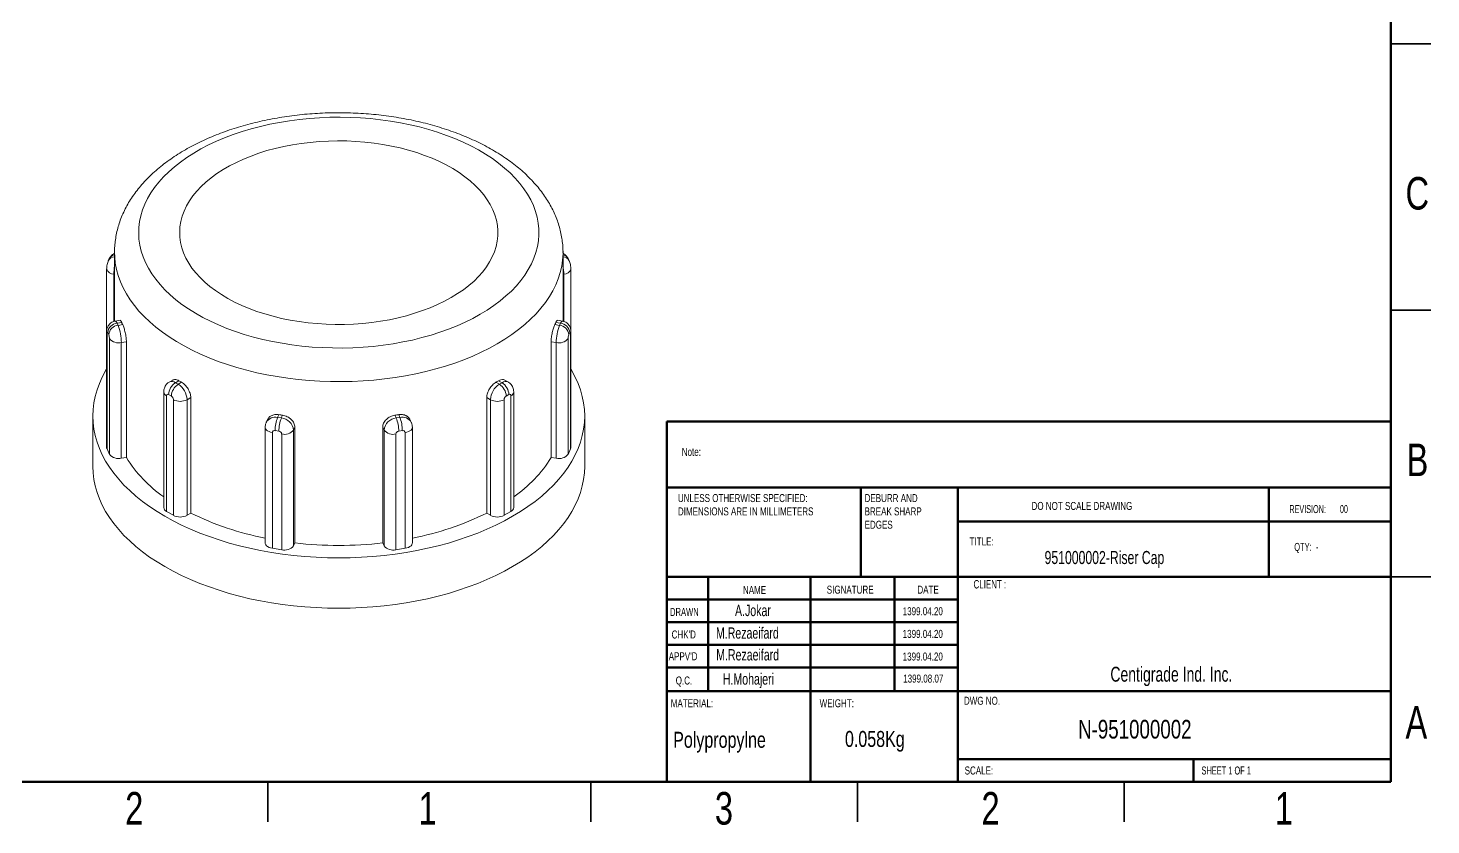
# Model space of a CAD drawing. Header units: millimetres. Extents: x 1357 to 1541, y 655 to 784.
# Drawn here: x 1424.6 to 1540.9, y 654.5 to 720.7 of the extents above; entities that cross this region are included whole.
import ezdxf

# ---------------------------------------------------------------- set-up
doc = ezdxf.new("R2010")
doc.units = ezdxf.units.MM
doc.styles.add('SLDTEXTSTYLE0', font='TXT', dxfattribs={"width": 0.75})
doc.styles.add('SLDTEXTSTYLE1', font='TXT', dxfattribs={"width": 0.686449})
doc.styles.add('SLDTEXTSTYLE2', font='TXT', dxfattribs={"width": 0.652778})
doc.styles.add('SLDTEXTSTYLE3', font='TXT', dxfattribs={"width": 0.692308})
doc.styles.add('SLDTEXTSTYLE4', font='TXT', dxfattribs={"width": 0.7})
doc.styles.add('SLDTEXTSTYLE5', font='TXT', dxfattribs={"width": 0.678571})

# ---------------------------------------------------------------- blocks, each defined once
blk = doc.blocks.new('SW_NOTE_62')
at = {"color": 0, "linetype": 'Continuous', "lineweight": 0, "char_height": 1.5, "attachment_point": 1, "style": 'SLDTEXTSTYLE0'}
for s, insert in [('UNLESS OTHERWISE SPECIFIED:', (0, 1.93)), ('DIMENSIONS ARE IN MILLIMETERS', (0, -0.57))]:
    blk.add_mtext(s, dxfattribs=dict(at, insert=insert))
blk = doc.blocks.new('SW_NOTE_63')
at = {"color": 0, "linetype": 'Continuous', "lineweight": 0, "char_height": 1.5, "attachment_point": 1, "style": 'SLDTEXTSTYLE0'}
for s, insert in [('DEBURR AND', (0, 1.93)), ('BREAK SHARP', (0, -0.57)), ('EDGES', (0, -3.07))]:
    blk.add_mtext(s, dxfattribs=dict(at, insert=insert))

msp = doc.modelspace()

# ---------------------------------------------------------------- linework, layer by layer
at = {"color": 7, "linetype": 'Continuous', "lineweight": 70}
for p, q in [((1537.62, 780.64), (1537.62, 658.08)), ((1537.62, 658.08), (1360.63, 658.08))]:
    msp.add_line(p, q, dxfattribs=at)
at = {"color": 7, "linetype": 'Continuous', "lineweight": 35}
for p, q in [((1540.94, 719.36), (1537.62, 719.36)), ((1537.62, 719.36), (1540.94, 719.36)), ((1537.62, 697.24), (1540.94, 697.24)), ((1537.62, 675.11), (1540.94, 675.11)), ((1444.46, 658.08), (1444.46, 654.76)), ((1471.25, 658.08), (1471.25, 654.76)), ((1493.38, 658.08), (1493.38, 654.76)), ((1515.5, 658.08), (1515.5, 654.76))]:
    msp.add_line(p, q, dxfattribs=at)
at = {"linetype": 'Continuous', "lineweight": 20}
for p, q in [((1431.74, 702.04), (1431.74, 696.32)), ((1468.94, 696.32), (1468.94, 702.04)), ((1431.08, 700.67), (1431.08, 695.44)), ((1431.08, 700.67), (1431.08, 700.65)), ((1431.3, 701.52), (1431.22, 701.34)), ((1469.46, 701.34), (1469.37, 701.52)), ((1469.59, 695.44), (1469.59, 700.67)), ((1469.59, 700.67), (1469.59, 700.65)), ((1431.67, 700.23), (1431.74, 700.22)), ((1431.67, 700.23), (1431.67, 696.3)), ((1469, 700.23), (1468.94, 700.22)), ((1469, 696.3), (1469, 700.23)), ((1432.19, 696.4), (1431.78, 696.34)), ((1431.94, 696.16), (1432.33, 696.22)), ((1431.94, 696.16), (1432.03, 695.98)), ((1432.03, 695.98), (1432.41, 696.04)), ((1468.65, 695.98), (1468.26, 696.04)), ((1468.73, 696.16), (1468.34, 696.22)), ((1468.89, 696.34), (1468.49, 696.4)), ((1468.65, 695.98), (1468.73, 696.16)), ((1431.08, 695.44), (1431.08, 695.47)), ((1431.08, 695.44), (1431.08, 685.84)), ((1431.11, 695.32), (1431.11, 685.72)), ((1431.25, 695.21), (1431.17, 695.38)), ((1431.32, 685.27), (1431.32, 694.88)), ((1469.36, 694.88), (1469.36, 685.27)), ((1469.5, 695.38), (1469.42, 695.21)), ((1469.57, 685.72), (1469.57, 695.32)), ((1469.59, 695.47), (1469.59, 695.44)), ((1469.59, 685.84), (1469.59, 695.44)), ((1432.29, 694.55), (1432.72, 694.62)), ((1432.29, 694.55), (1432.29, 684.95)), ((1432.72, 685.01), (1432.72, 694.62)), ((1467.96, 694.62), (1467.96, 685.01)), ((1468.38, 694.55), (1467.96, 694.62)), ((1468.38, 684.95), (1468.38, 694.55)), ((1436.57, 691.44), (1436.27, 691.27)), ((1436.79, 691.22), (1437.07, 691.38)), ((1463.89, 691.22), (1463.6, 691.38)), ((1464.41, 691.27), (1464.11, 691.44)), ((1435.82, 690.47), (1435.82, 680.86)), ((1436.45, 690.11), (1436.22, 690.24)), ((1436.79, 691.22), (1437.01, 691.09)), ((1437.01, 691.09), (1437.3, 691.25)), ((1463.66, 691.09), (1463.38, 691.25)), ((1463.66, 691.09), (1463.89, 691.22)), ((1464.45, 690.24), (1464.22, 690.11)), ((1464.85, 680.86), (1464.85, 690.47)), ((1436.05, 690.14), (1436.05, 680.54)), ((1436.62, 680.21), (1436.62, 689.81)), ((1437.75, 689.81), (1438.06, 689.99)), ((1437.75, 689.81), (1437.75, 680.21)), ((1438.06, 680.39), (1438.06, 689.99)), ((1462.61, 689.99), (1462.61, 680.39)), ((1462.92, 689.81), (1462.61, 689.99)), ((1462.92, 680.21), (1462.92, 689.81)), ((1464.05, 689.81), (1464.05, 680.21)), ((1464.62, 680.54), (1464.62, 690.14)), ((1429.94, 688.46), (1429.94, 684.27)), ((1444.43, 688.17), (1444.32, 687.92)), ((1445.26, 688.34), (1445.37, 688.56)), ((1445.26, 688.34), (1445.57, 688.29)), ((1445.57, 688.29), (1445.68, 688.51)), ((1455.1, 688.29), (1455, 688.51)), ((1455.1, 688.29), (1455.41, 688.34)), ((1455.41, 688.34), (1455.31, 688.56)), ((1456.35, 687.92), (1456.24, 688.17)), ((1470.74, 684.27), (1470.74, 688.46)), ((1444.23, 687.52), (1444.23, 677.92)), ((1444.83, 687.08), (1444.83, 677.47)), ((1445.37, 687.19), (1445.06, 687.24)), ((1445.6, 677.35), (1445.6, 686.96)), ((1446.58, 687.28), (1446.69, 687.53)), ((1446.58, 687.28), (1446.58, 677.68)), ((1446.69, 677.93), (1446.69, 687.53)), ((1453.98, 687.53), (1453.98, 677.93)), ((1454.1, 687.28), (1453.98, 687.53)), ((1454.1, 677.68), (1454.1, 687.28)), ((1455.08, 686.96), (1455.08, 677.35)), ((1455.62, 687.24), (1455.31, 687.19)), ((1455.85, 677.47), (1455.85, 687.08)), ((1456.44, 677.92), (1456.44, 687.52)), ((1431.11, 685.72), (1431.32, 685.27)), ((1469.36, 685.27), (1469.57, 685.72)), ((1432.29, 684.95), (1432.72, 685.01)), ((1468.38, 684.95), (1467.96, 685.01)), ((1436.05, 680.54), (1436.62, 680.21)), ((1437.75, 680.21), (1438.06, 680.39)), ((1462.92, 680.21), (1462.61, 680.39)), ((1464.05, 680.21), (1464.62, 680.54)), ((1444.83, 677.47), (1445.6, 677.35)), ((1446.58, 677.68), (1446.69, 677.93)), ((1454.1, 677.68), (1453.98, 677.93)), ((1455.08, 677.35), (1455.85, 677.47))]:
    msp.add_line(p, q, dxfattribs=at)
at = {"color": 7, "linetype": 'Continuous', "lineweight": 50}
for p, q in [((1477.54, 687.99), (1537.62, 687.99)), ((1477.54, 687.99), (1477.54, 682.52)), ((1477.54, 682.52), (1537.62, 682.52)), ((1477.54, 682.52), (1477.54, 658.19)), ((1493.64, 682.52), (1493.64, 675.11)), ((1501.69, 682.52), (1501.69, 658.08)), ((1527.49, 675.11), (1527.49, 682.52)), ((1537.62, 679.7), (1501.69, 679.7)), ((1537.62, 675.11), (1477.54, 675.11)), ((1480.99, 675.11), (1480.99, 665.6)), ((1489.48, 675.11), (1489.48, 658.19)), ((1496.43, 675.11), (1496.43, 665.6)), ((1501.69, 658.19), (1501.69, 675.11)), ((1501.69, 673.23), (1477.54, 673.23)), ((1501.69, 671.35), (1477.54, 671.35)), ((1501.69, 669.47), (1477.54, 669.47)), ((1501.69, 667.59), (1477.54, 667.59)), ((1482.14, 665.6), (1477.54, 665.6)), ((1482.14, 665.6), (1537.62, 665.6)), ((1501.69, 659.96), (1537.62, 659.96)), ((1521.25, 658.08), (1521.25, 659.96))]:
    msp.add_line(p, q, dxfattribs=at)
at = {"linetype": 'Continuous', "lineweight": 20, "flags": 128}
for points in [[(1462.07, 696.9), (1462.66, 697.25), (1463.21, 697.63), (1463.73, 698.01), (1464.21, 698.42), (1464.66, 698.83), (1465.07, 699.26), (1465.44, 699.7), (1465.77, 700.15), (1466.06, 700.61), (1466.32, 701.08), (1466.52, 701.55), (1466.69, 702.03), (1466.81, 702.52), (1466.9, 703), (1466.93, 703.49), (1466.93, 703.98), (1466.88, 704.47), (1466.79, 704.96), (1466.65, 705.44), (1466.48, 705.92), (1466.26, 706.39), (1466, 706.86), (1465.69, 707.31), (1465.35, 707.76), (1464.97, 708.2), (1464.55, 708.63), (1464.09, 709.04), (1463.6, 709.44), (1463.08, 709.82), (1462.52, 710.19), (1461.92, 710.54), (1461.3, 710.87), (1460.65, 711.18), (1459.97, 711.48), (1459.27, 711.75), (1458.54, 712.01), (1457.8, 712.24), (1457.03, 712.45), (1456.25, 712.63), (1455.45, 712.79), (1454.63, 712.93), (1453.81, 713.05), (1452.98, 713.14), (1452.14, 713.2), (1451.29, 713.24), (1450.44, 713.26), (1449.6, 713.25), (1448.75, 713.21), (1447.91, 713.16), (1447.07, 713.07), (1446.25, 712.96), (1445.43, 712.83), (1444.63, 712.67), (1443.84, 712.49), (1443.07, 712.29), (1442.31, 712.07), (1441.58, 711.82), (1440.87, 711.55), (1440.19, 711.26), (1439.53, 710.95), (1438.9, 710.62), (1438.3, 710.28), (1437.73, 709.91), (1437.2, 709.53), (1436.7, 709.14), (1436.23, 708.73), (1435.8, 708.31), (1435.41, 707.87), (1435.06, 707.43), (1434.75, 706.97), (1434.48, 706.51), (1434.25, 706.04), (1434.06, 705.56), (1433.92, 705.08), (1433.81, 704.59), (1433.75, 704.1), (1433.74, 703.61), (1433.76, 703.13), (1433.83, 702.64), (1433.95, 702.15), (1434.1, 701.67), (1434.3, 701.2), (1434.54, 700.73), (1434.82, 700.26), (1435.15, 699.81), (1435.51, 699.37), (1435.91, 698.94), (1436.35, 698.52), (1436.82, 698.11), (1437.33, 697.72), (1437.87, 697.35), (1438.45, 696.99), (1439.06, 696.64), (1439.69, 696.32), (1440.36, 696.02), (1441.05, 695.73), (1441.76, 695.47), (1442.5, 695.23), (1443.26, 695.01), (1444.03, 694.81), (1444.83, 694.64), (1445.63, 694.49), (1446.45, 694.36), (1447.28, 694.26), (1448.12, 694.18), (1448.96, 694.13), (1449.81, 694.1), (1450.65, 694.09), (1451.5, 694.12), (1452.35, 694.16), (1453.18, 694.23), (1454.02, 694.33), (1454.84, 694.45), (1455.65, 694.6), (1456.44, 694.76), (1457.22, 694.96), (1457.99, 695.17), (1458.73, 695.41), (1459.45, 695.67), (1460.15, 695.94), (1460.82, 696.24), (1461.46, 696.56), (1462.07, 696.9)], [(1459.67, 698.29), (1460.19, 698.61), (1460.68, 698.94), (1461.14, 699.29), (1461.56, 699.66), (1461.94, 700.04), (1462.28, 700.43), (1462.59, 700.84), (1462.85, 701.25), (1463.07, 701.67), (1463.25, 702.09), (1463.39, 702.53), (1463.48, 702.96), (1463.53, 703.4), (1463.53, 703.84), (1463.5, 704.28), (1463.41, 704.72), (1463.29, 705.15), (1463.12, 705.58), (1462.91, 706), (1462.66, 706.41), (1462.36, 706.82), (1462.03, 707.21), (1461.66, 707.6), (1461.25, 707.97), (1460.8, 708.32), (1460.32, 708.66), (1459.8, 708.99), (1459.26, 709.29), (1458.68, 709.58), (1458.08, 709.85), (1457.45, 710.09), (1456.8, 710.32), (1456.13, 710.52), (1455.43, 710.71), (1454.72, 710.86), (1454, 711), (1453.26, 711.11), (1452.51, 711.19), (1451.76, 711.25), (1451, 711.29), (1450.24, 711.3), (1449.48, 711.28), (1448.72, 711.24), (1447.97, 711.17), (1447.23, 711.08), (1446.49, 710.97), (1445.77, 710.83), (1445.07, 710.66), (1444.38, 710.48), (1443.71, 710.27), (1443.06, 710.03), (1442.44, 709.78), (1441.84, 709.51), (1441.28, 709.22), (1440.74, 708.91), (1440.23, 708.58), (1439.76, 708.23), (1439.32, 707.87), (1438.92, 707.5), (1438.56, 707.12), (1438.23, 706.72), (1437.95, 706.31), (1437.71, 705.89), (1437.51, 705.47), (1437.35, 705.04), (1437.24, 704.61), (1437.16, 704.17), (1437.14, 703.73), (1437.15, 703.29), (1437.21, 702.85), (1437.32, 702.42), (1437.46, 701.99), (1437.65, 701.56), (1437.89, 701.14), (1438.16, 700.73), (1438.47, 700.33), (1438.83, 699.95), (1439.22, 699.57), (1439.65, 699.21), (1440.11, 698.86), (1440.61, 698.53), (1441.14, 698.21), (1441.7, 697.91), (1442.29, 697.64), (1442.9, 697.38), (1443.55, 697.14), (1444.21, 696.93), (1444.89, 696.73), (1445.59, 696.56), (1446.31, 696.42), (1447.04, 696.3), (1447.79, 696.2), (1448.54, 696.13), (1449.29, 696.08), (1450.05, 696.06), (1450.81, 696.06), (1451.57, 696.09), (1452.33, 696.14), (1453.08, 696.22), (1453.81, 696.32), (1454.54, 696.45), (1455.26, 696.6), (1455.95, 696.78), (1456.63, 696.98), (1457.29, 697.2), (1457.93, 697.44), (1458.54, 697.7), (1459.12, 697.99), (1459.67, 698.29)], [(1431.74, 702.04), (1431.75, 701.65), (1431.8, 701.14), (1431.9, 700.62), (1432.04, 700.11), (1432.22, 699.6), (1432.45, 699.1), (1432.72, 698.6), (1433.03, 698.11), (1433.38, 697.64), (1433.76, 697.17), (1434.19, 696.71), (1434.66, 696.27), (1435.16, 695.84), (1435.7, 695.42), (1436.27, 695.02), (1436.87, 694.64), (1437.51, 694.27), (1438.17, 693.92), (1438.87, 693.59), (1439.59, 693.28), (1440.33, 692.99), (1441.1, 692.72), (1441.89, 692.48), (1442.7, 692.25), (1443.53, 692.05), (1444.38, 691.87), (1445.23, 691.72), (1446.1, 691.59), (1446.98, 691.48), (1447.87, 691.4), (1448.77, 691.34), (1449.66, 691.31), (1450.56, 691.31), (1451.46, 691.32), (1452.36, 691.37), (1453.25, 691.44), (1454.13, 691.53), (1455.01, 691.65), (1455.87, 691.79), (1456.72, 691.96), (1457.56, 692.15), (1458.38, 692.36), (1459.18, 692.6), (1459.96, 692.85), (1460.72, 693.13), (1461.45, 693.43), (1462.16, 693.75), (1462.84, 694.09), (1463.49, 694.45)], [(1463.49, 694.45), (1464.11, 694.83), (1464.7, 695.22), (1465.25, 695.63), (1465.77, 696.05), (1466.25, 696.49), (1466.7, 696.94), (1467.11, 697.4), (1467.48, 697.87), (1467.81, 698.36), (1468.09, 698.85), (1468.34, 699.35), (1468.55, 699.85), (1468.71, 700.36), (1468.83, 700.88), (1468.9, 701.39), (1468.94, 701.91), (1468.94, 702.03)], [(1431.78, 696.34), (1431.79, 696.34), (1431.84, 696.31), (1431.89, 696.25), (1431.94, 696.16)], [(1468.73, 696.16), (1468.78, 696.25), (1468.83, 696.31), (1468.88, 696.34), (1468.89, 696.34)], [(1431.11, 695.32), (1431.08, 695.41), (1431.08, 695.44)], [(1431.17, 695.38), (1431.16, 695.41), (1431.15, 695.42), (1431.14, 695.43), (1431.13, 695.42), (1431.12, 695.41), (1431.11, 695.39), (1431.11, 695.36), (1431.11, 695.32)], [(1469.57, 695.32), (1469.56, 695.36), (1469.56, 695.39), (1469.56, 695.41), (1469.55, 695.42), (1469.54, 695.43), (1469.53, 695.42), (1469.52, 695.41), (1469.5, 695.38)], [(1469.59, 695.44), (1469.59, 695.41), (1469.57, 695.32)], [(1431.08, 692.34), (1430.99, 692.2), (1430.72, 691.68), (1430.48, 691.15), (1430.28, 690.62), (1430.13, 690.08), (1430.02, 689.54), (1429.96, 689), (1429.94, 688.46), (1429.96, 687.91), (1430.02, 687.37), (1430.13, 686.83), (1430.28, 686.29), (1430.48, 685.76), (1430.72, 685.23), (1430.99, 684.71), (1431.31, 684.2), (1431.68, 683.7), (1432.08, 683.21), (1432.51, 682.72), (1432.99, 682.26), (1433.51, 681.8), (1434.06, 681.36), (1434.64, 680.93), (1435.26, 680.52), (1435.91, 680.13), (1436.59, 679.75), (1437.3, 679.4), (1438.04, 679.06), (1438.81, 678.74), (1439.6, 678.44), (1440.41, 678.17), (1441.24, 677.91), (1442.1, 677.68), (1442.97, 677.47), (1443.85, 677.29), (1444.75, 677.13), (1445.67, 676.99), (1446.59, 676.88), (1447.52, 676.79), (1448.45, 676.73), (1449.39, 676.69), (1450.34, 676.68), (1451.28, 676.69), (1452.22, 676.73), (1453.16, 676.79), (1454.09, 676.88), (1455.01, 676.99), (1455.92, 677.13), (1456.82, 677.29), (1457.71, 677.47), (1458.58, 677.68), (1459.43, 677.91), (1460.26, 678.17), (1461.08, 678.44), (1461.87, 678.74), (1462.63, 679.06), (1463.37, 679.4), (1464.08, 679.75), (1464.76, 680.13)], [(1464.76, 680.13), (1465.41, 680.52), (1466.03, 680.93), (1466.62, 681.36), (1467.17, 681.8), (1467.68, 682.26), (1468.16, 682.72), (1468.6, 683.21), (1469, 683.7), (1469.36, 684.2), (1469.68, 684.71), (1469.96, 685.23), (1470.2, 685.76), (1470.39, 686.29), (1470.54, 686.83), (1470.65, 687.37), (1470.72, 687.91), (1470.74, 688.46), (1470.72, 689), (1470.65, 689.54), (1470.54, 690.08), (1470.39, 690.62), (1470.2, 691.15), (1469.96, 691.68), (1469.68, 692.2), (1469.59, 692.34)], [(1444.83, 687.08), (1444.68, 687.11), (1444.55, 687.16), (1444.43, 687.22), (1444.34, 687.29), (1444.28, 687.37), (1444.24, 687.46), (1444.23, 687.52)], [(1455.85, 687.08), (1455.99, 687.11), (1456.13, 687.16), (1456.24, 687.22), (1456.33, 687.29), (1456.4, 687.37), (1456.43, 687.46), (1456.44, 687.52)], [(1431.11, 685.72), (1431.08, 685.81), (1431.08, 685.84)], [(1469.59, 685.84), (1469.59, 685.81), (1469.57, 685.72)], [(1429.94, 684.27), (1429.96, 683.73), (1430.02, 683.19), (1430.13, 682.65), (1430.28, 682.11), (1430.48, 681.58), (1430.72, 681.05), (1430.99, 680.53), (1431.31, 680.02), (1431.68, 679.52), (1432.08, 679.03), (1432.51, 678.54), (1432.99, 678.08), (1433.51, 677.62), (1434.06, 677.18), (1434.64, 676.75), (1435.26, 676.34), (1435.91, 675.95), (1436.59, 675.57), (1437.3, 675.21), (1438.04, 674.88), (1438.81, 674.56), (1439.6, 674.26), (1440.41, 673.99), (1441.24, 673.73), (1442.1, 673.5), (1442.97, 673.29), (1443.85, 673.11), (1444.75, 672.95), (1445.67, 672.81), (1446.59, 672.7), (1447.52, 672.61), (1448.45, 672.55), (1449.39, 672.51), (1450.34, 672.5), (1451.28, 672.51), (1452.22, 672.55), (1453.16, 672.61), (1454.09, 672.7), (1455.01, 672.81), (1455.92, 672.95), (1456.82, 673.11), (1457.71, 673.29), (1458.58, 673.5), (1459.43, 673.73), (1460.26, 673.99), (1461.08, 674.26), (1461.87, 674.56), (1462.63, 674.88), (1463.37, 675.21), (1464.08, 675.57), (1464.76, 675.95)], [(1464.76, 675.95), (1465.41, 676.34), (1466.03, 676.75), (1466.62, 677.18), (1467.17, 677.62), (1467.68, 678.08), (1468.16, 678.54), (1468.6, 679.03), (1469, 679.52), (1469.36, 680.02), (1469.68, 680.53), (1469.96, 681.05), (1470.2, 681.58), (1470.39, 682.11), (1470.54, 682.65), (1470.65, 683.19), (1470.72, 683.73), (1470.74, 684.27)], [(1444.83, 677.47), (1444.68, 677.51), (1444.55, 677.55), (1444.43, 677.62), (1444.34, 677.69), (1444.28, 677.77), (1444.24, 677.86), (1444.23, 677.92)], [(1456.44, 677.92), (1456.43, 677.86), (1456.4, 677.77), (1456.33, 677.69), (1456.24, 677.62), (1456.13, 677.55), (1455.99, 677.51), (1455.85, 677.47)]]:
    msp.add_lwpolyline(points, dxfattribs=at)
at = {"linetype": 'Continuous', "lineweight": 20}
for centre, radius, start, end in [((1431.82, 701.25), 0.588, 98.4713, 152.9056), ((1468.85, 701.25), 0.588, 27.0944, 81.5287), ((1431.68, 700.86), 0.635, 199.6547, 269.4409), ((1431.75, 701.06), 0.604, 91.4825, 151.5415), ((1435.95, 700.18), 4.27, 170.1125, 179.3141), ((1468.92, 701.06), 0.604, 28.4585, 88.5175), ((1464.73, 700.18), 4.27, 0.6859, 9.8875), ((1468.99, 700.86), 0.635, 270.5591, 340.3453), ((1432.03, 695.29), 0.869, 96.0248, 173.9769), ((1432.12, 695.12), 0.869, 96.0248, 173.9769), ((1428.33, 694.54), 3.97, 0.1059, 21.2272), ((1439.16, 699.28), 7.49, 204.1456, 205.6513), ((1461.51, 699.28), 7.49, 334.3487, 335.8544), ((1472.35, 694.54), 3.97, 158.7728, 179.8941), ((1468.56, 695.12), 0.869, 6.0231, 83.9752), ((1468.64, 695.29), 0.869, 6.0231, 83.9752), ((1430.4, 694.87), 0.916, 0.1059, 21.2272), ((1432.06, 695.47), 0.949, 218.6096, 284.5243), ((1468.62, 695.47), 0.949, 255.4757, 321.3904), ((1470.27, 694.87), 0.916, 158.7728, 179.8941), ((1436.49, 690.8), 0.512, 53.6991, 115.0478), ((1445.95, 706.5), 17.54, 239.5759, 240.4295), ((1454.72, 706.5), 17.54, 299.5705, 300.4241), ((1464.19, 690.79), 0.523, 65.7554, 125.6121), ((1436.2, 690.49), 0.383, 184.0229, 247.2643), ((1436.16, 690.16), 0.105, 50.7967, 189.214), ((1437.45, 690.18), 1.23, 122.6055, 177.3945), ((1437.68, 690.05), 1.23, 122.6055, 177.3945), ((1436.15, 689.74), 1.6, 2.6055, 57.3945), ((1464.52, 689.74), 1.6, 122.6055, 177.3945), ((1463, 690.05), 1.23, 2.6055, 57.3945), ((1463.22, 690.18), 1.23, 2.6055, 57.3945), ((1464.52, 690.16), 0.105, 350.786, 129.2033), ((1464.47, 690.49), 0.383, 292.7354, 355.9798), ((1436.25, 689.8), 0.369, 2.6055, 57.3945), ((1437.18, 690.9), 1.23, 242.6097, 297.3903), ((1463.49, 690.9), 1.23, 242.6097, 297.3903), ((1464.42, 689.8), 0.369, 122.6055, 177.3945), ((1445.07, 687.5), 0.862, 76.8941, 150.0725), ((1448.11, 687.23), 3.05, 158.7728, 179.8941), ((1450.12, 718.27), 30.08, 260.9091, 261.5048), ((1448.42, 687.18), 3.05, 158.7728, 179.8941), ((1445.46, 687.17), 1.13, 6.0231, 83.9752), ((1455.22, 687.17), 1.13, 96.0248, 173.9769), ((1450.55, 718.27), 30.08, 278.4952, 279.0909), ((1452.26, 687.18), 3.05, 0.1059, 21.2272), ((1455.62, 687.53), 0.833, 28.2671, 104.6129), ((1452.56, 687.23), 3.05, 0.1059, 21.2272), ((1445.01, 687.06), 0.182, 74.0052, 175.2575), ((1445.34, 686.93), 0.261, 6.0231, 83.9752), ((1445.84, 687.88), 0.949, 255.4757, 321.3904), ((1454.84, 687.88), 0.949, 218.6096, 284.5243), ((1455.33, 686.93), 0.261, 96.0248, 173.9769), ((1455.67, 687.06), 0.182, 4.7425, 105.9948), ((1432.06, 685.87), 0.949, 218.6096, 284.5243), ((1442.16, 690.86), 11.11, 211.7759, 235.1764), ((1458.51, 690.86), 11.11, 304.8236, 328.2241), ((1468.62, 685.87), 0.949, 255.4757, 321.3904), ((1436.22, 680.9), 0.402, 185.6948, 245.6253), ((1464.45, 680.9), 0.402, 294.3747, 354.3052), ((1437.18, 681.3), 1.23, 242.6097, 297.3903), ((1448.82, 702.16), 24.28, 243.7011, 259.1146), ((1451.86, 702.16), 24.28, 280.8854, 296.2989), ((1463.49, 681.3), 1.23, 242.6097, 297.3903), ((1445.84, 678.27), 0.949, 255.4757, 321.3904), ((1450.34, 709.69), 31.98, 263.4549, 276.5451), ((1454.84, 678.27), 0.949, 218.6096, 284.5243)]:
    msp.add_arc(centre, radius, start, end, dxfattribs=at)
for points, knots in [([(1468.93, 702.03), (1468.94, 702.06), (1468.94, 702.27), (1468.92, 702.66), (1468.85, 703.2), (1468.75, 703.74), (1468.61, 704.27), (1468.43, 704.8), (1468.21, 705.32), (1467.96, 705.83), (1467.66, 706.34), (1467.33, 706.84), (1466.97, 707.32), (1466.56, 707.8), (1466.12, 708.26), (1465.64, 708.72), (1465.13, 709.15), (1464.59, 709.57), (1464.02, 709.97), (1463.41, 710.36), (1462.78, 710.72), (1462.13, 711.07), (1461.44, 711.39), (1460.74, 711.7), (1460.02, 711.98), (1459.27, 712.24), (1458.51, 712.48), (1457.73, 712.7), (1456.94, 712.9), (1456.13, 713.07), (1455.31, 713.22), (1454.49, 713.35), (1453.65, 713.45), (1452.81, 713.53), (1451.96, 713.59), (1451.11, 713.62), (1450.26, 713.63), (1449.41, 713.62), (1448.56, 713.58), (1447.71, 713.52), (1446.87, 713.43), (1446.04, 713.32), (1445.21, 713.19), (1444.4, 713.04), (1443.59, 712.86), (1442.8, 712.66), (1442.03, 712.44), (1441.27, 712.2), (1440.53, 711.93), (1439.8, 711.64), (1439.1, 711.33), (1438.42, 711), (1437.77, 710.65), (1437.14, 710.28), (1436.54, 709.89), (1435.97, 709.48), (1435.43, 709.06), (1434.92, 708.61), (1434.44, 708.15), (1434, 707.67), (1433.6, 707.18), (1433.23, 706.68), (1432.9, 706.17), (1432.62, 705.65), (1432.37, 705.12), (1432.16, 704.58), (1432, 704.04), (1431.87, 703.5), (1431.79, 702.95), (1431.74, 702.47), (1431.74, 702.16), (1431.74, 702.04)], [0, 0, 0, 0, 0.002193, 0.015908, 0.029617, 0.043349, 0.057134, 0.070997, 0.084962, 0.099048, 0.113267, 0.127624, 0.14212, 0.156746, 0.17149, 0.186337, 0.201267, 0.216262, 0.231304, 0.246376, 0.261465, 0.27656, 0.291649, 0.306728, 0.321793, 0.336842, 0.351875, 0.36689, 0.381889, 0.396872, 0.411841, 0.426799, 0.441745, 0.456684, 0.471616, 0.486543, 0.501469, 0.516394, 0.531321, 0.546252, 0.561188, 0.576133, 0.591087, 0.606054, 0.621035, 0.636033, 0.651048, 0.666083, 0.681139, 0.696216, 0.711315, 0.726434, 0.741572, 0.756724, 0.771885, 0.787044, 0.802188, 0.817303, 0.832371, 0.847372, 0.862286, 0.877091, 0.89177, 0.90631, 0.920702, 0.934947, 0.949051, 0.963028, 0.976899, 0.990688, 1, 1, 1, 1]), ([(1431.74, 701.95), (1431.72, 701.94), (1431.61, 701.91), (1431.49, 701.79), (1431.37, 701.65), (1431.33, 701.57), (1431.3, 701.53)], [0, 0, 0, 0, 0.097779, 0.550087, 0.776701, 1, 1, 1, 1]), ([(1469.37, 701.53), (1469.35, 701.57), (1469.3, 701.65), (1469.18, 701.79), (1469.06, 701.91), (1468.96, 701.94), (1468.94, 701.95)], [0, 0, 0, 0, 0.223299, 0.449913, 0.902221, 1, 1, 1, 1]), ([(1431.22, 701.35), (1431.2, 701.3), (1431.17, 701.21), (1431.12, 701.02), (1431.09, 700.82), (1431.08, 700.7), (1431.08, 700.65)], [0, 0, 0, 0, 0.257047, 0.50941, 0.757068, 1, 1, 1, 1]), ([(1469.59, 700.65), (1469.59, 700.7), (1469.59, 700.82), (1469.55, 701.02), (1469.51, 701.21), (1469.47, 701.3), (1469.45, 701.35)], [0, 0, 0, 0, 0.242932, 0.49059, 0.742953, 1, 1, 1, 1]), ([(1431.78, 696.34), (1431.72, 696.32), (1431.59, 696.29), (1431.38, 696.17), (1431.21, 695.96), (1431.1, 695.7), (1431.09, 695.54), (1431.08, 695.47)], [0, 0, 0, 0, 0.168178, 0.325538, 0.602744, 0.827672, 1, 1, 1, 1]), ([(1432.33, 696.22), (1432.33, 696.22), (1432.3, 696.29), (1432.25, 696.38), (1432.21, 696.39), (1432.19, 696.39)], [0, 0, 0, 0, 0.0131481, 0.5459043, 1, 1, 1, 1]), ([(1432.72, 694.62), (1432.72, 694.73), (1432.71, 694.85), (1432.68, 695.11), (1432.65, 695.25), (1432.61, 695.45), (1432.59, 695.51), (1432.56, 695.64), (1432.54, 695.7), (1432.49, 695.87), (1432.45, 695.96), (1432.41, 696.04)], [0, 0, 0, 0, 0.25, 0.25, 0.5, 0.5, 0.625, 0.625, 0.75, 0.75, 1, 1, 1, 1]), ([(1468.26, 696.04), (1468.22, 695.96), (1468.19, 695.87), (1468.13, 695.7), (1468.11, 695.64), (1468.08, 695.51), (1468.07, 695.45), (1468.02, 695.25), (1468, 695.12), (1467.96, 694.85), (1467.96, 694.73), (1467.96, 694.62)], [0, 0, 0, 0, 0.25, 0.25, 0.375, 0.375, 0.5, 0.5, 0.75, 0.75, 1, 1, 1, 1]), ([(1468.49, 696.39), (1468.47, 696.39), (1468.43, 696.38), (1468.37, 696.27), (1468.34, 696.22)], [0, 0, 0, 0, 0.4791136, 1, 1, 1, 1]), ([(1469.59, 695.47), (1469.59, 695.54), (1469.57, 695.7), (1469.47, 695.96), (1469.29, 696.17), (1469.08, 696.29), (1468.96, 696.32), (1468.89, 696.34)], [0, 0, 0, 0, 0.172328, 0.397256, 0.674462, 0.831822, 1, 1, 1, 1]), ([(1437.07, 691.38), (1437.07, 691.38), (1436.99, 691.43), (1436.83, 691.49), (1436.65, 691.5), (1436.59, 691.44), (1436.57, 691.43)], [0, 0, 0, 0, 0.010586, 0.439547, 0.8687, 1, 1, 1, 1]), ([(1464.1, 691.43), (1464.07, 691.45), (1463.99, 691.5), (1463.81, 691.48), (1463.66, 691.41), (1463.6, 691.38)], [0, 0, 0, 0, 0.236691, 0.66629, 1, 1, 1, 1]), ([(1436.27, 691.26), (1436.23, 691.24), (1436.14, 691.19), (1436.03, 691.08), (1435.93, 690.93), (1435.86, 690.78), (1435.83, 690.62), (1435.82, 690.52), (1435.82, 690.47)], [0, 0, 0, 0, 0.132572, 0.318571, 0.497262, 0.671503, 0.844276, 1, 1, 1, 1]), ([(1438.06, 689.99), (1438.06, 690.1), (1438.04, 690.22), (1437.96, 690.47), (1437.9, 690.59), (1437.8, 690.77), (1437.76, 690.82), (1437.67, 690.93), (1437.63, 690.98), (1437.49, 691.12), (1437.4, 691.19), (1437.3, 691.25)], [0, 0, 0, 0, 0.25, 0.25, 0.5, 0.5, 0.625, 0.625, 0.75, 0.75, 1, 1, 1, 1]), ([(1463.38, 691.25), (1463.28, 691.19), (1463.18, 691.12), (1463, 690.93), (1462.91, 690.82), (1462.8, 690.65), (1462.77, 690.59), (1462.72, 690.47), (1462.69, 690.41), (1462.63, 690.22), (1462.61, 690.1), (1462.61, 689.99)], [0, 0, 0, 0, 0.25, 0.25, 0.5, 0.5, 0.625, 0.625, 0.75, 0.75, 1, 1, 1, 1]), ([(1464.85, 690.47), (1464.85, 690.53), (1464.84, 690.66), (1464.79, 690.83), (1464.71, 690.99), (1464.59, 691.13), (1464.49, 691.22), (1464.42, 691.26), (1464.4, 691.26)], [0, 0, 0, 0, 0.207135, 0.390837, 0.57317, 0.755087, 0.937079, 1, 1, 1, 1]), ([(1444.33, 687.93), (1444.32, 687.91), (1444.28, 687.84), (1444.24, 687.7), (1444.24, 687.58), (1444.23, 687.52)], [0, 0, 0, 0, 0.123476, 0.582224, 1, 1, 1, 1]), ([(1445.37, 688.56), (1445.37, 688.56), (1445.25, 688.58), (1445.02, 688.58), (1444.73, 688.49), (1444.53, 688.34), (1444.47, 688.21), (1444.45, 688.16)], [0, 0, 0, 0, 0.006812, 0.282841, 0.558993, 0.83558, 1, 1, 1, 1]), ([(1446.69, 687.53), (1446.69, 687.64), (1446.67, 687.75), (1446.56, 687.97), (1446.49, 688.07), (1446.35, 688.21), (1446.29, 688.25), (1446.18, 688.33), (1446.13, 688.36), (1445.94, 688.45), (1445.81, 688.49), (1445.68, 688.51)], [0, 0, 0, 0, 0.25, 0.25, 0.5, 0.5, 0.625, 0.625, 0.75, 0.75, 1, 1, 1, 1]), ([(1455, 688.51), (1454.86, 688.49), (1454.73, 688.45), (1454.55, 688.36), (1454.49, 688.33), (1454.38, 688.25), (1454.33, 688.21), (1454.19, 688.08), (1454.11, 687.97), (1454.01, 687.76), (1453.98, 687.64), (1453.98, 687.53)], [0, 0, 0, 0, 0.25, 0.25, 0.375, 0.375, 0.5, 0.5, 0.75, 0.75, 1, 1, 1, 1]), ([(1456.24, 688.17), (1456.23, 688.18), (1456.22, 688.21), (1456.19, 688.26), (1456.15, 688.31), (1456.1, 688.36), (1456.05, 688.41), (1455.99, 688.45), (1455.92, 688.48), (1455.86, 688.51), (1455.78, 688.54), (1455.71, 688.56), (1455.63, 688.57), (1455.55, 688.57), (1455.47, 688.58), (1455.39, 688.57), (1455.33, 688.56), (1455.31, 688.56)], [0, 0, 0, 0, 0.037208, 0.106914, 0.177132, 0.244983, 0.313304, 0.383106, 0.453419, 0.521374, 0.589801, 0.659717, 0.730148, 0.79647, 0.863231, 0.931376, 1, 1, 1, 1]), ([(1456.44, 687.52), (1456.44, 687.58), (1456.43, 687.71), (1456.39, 687.85), (1456.36, 687.91), (1456.35, 687.92)], [0, 0, 0, 0, 0.439871, 0.918883, 1, 1, 1, 1])]:
    msp.add_open_spline(points, degree=3, knots=knots, dxfattribs=at)

# ---------------------------------------------------------------- block references
at = {"color": 7, "linetype": 'Continuous', "lineweight": 0, "xscale": 0.4424754470872033, "yscale": 0.4424754470872033, "zscale": 0.4424754470872033}
for name, p in [('SW_NOTE_62', (1478.47, 681.12)), ('SW_NOTE_63', (1493.96, 681.12))]:
    msp.add_blockref(name, p, dxfattribs=at)

# ---------------------------------------------------------------- texts
at = {"color": 7, "linetype": 'Continuous', "lineweight": 0}
for s, insert, char_height, attachment_point, style in [('C', (1539.81, 708.29), 2.7, 2, 'SLDTEXTSTYLE0'), ('Note:', (1478.79, 685.81), 0.664, 1, 'SLDTEXTSTYLE0'), ('B', (1539.82, 686.16), 2.7, 2, 'SLDTEXTSTYLE0'), ('DO NOT SCALE DRAWING', (1507.81, 681.32), 0.6637, 1, 'SLDTEXTSTYLE0'), ('REVISION:       00', (1529.2, 681.06), 0.6637, 1, 'SLDTEXTSTYLE2'), ('TITLE:', (1502.67, 678.37), 0.664, 1, 'SLDTEXTSTYLE0'), ('QTY:  -', (1529.6, 677.92), 0.664, 1, 'SLDTEXTSTYLE5'), ('951000002-Riser Cap', (1508.89, 677.25), 1.0841, 1, 'SLDTEXTSTYLE4'), ('NAME', (1483.87, 674.34), 0.664, 1, 'SLDTEXTSTYLE0'), ('SIGNATURE', (1490.82, 674.37), 0.664, 1, 'SLDTEXTSTYLE0'), ('DATE', (1498.34, 674.37), 0.664, 1, 'SLDTEXTSTYLE0'), ('CLIENT :', (1503, 674.84), 0.702, 1, 'SLDTEXTSTYLE4'), ('A.Jokar', (1483.21, 672.78), 0.937, 1, 'SLDTEXTSTYLE4'), ('DRAWN', (1477.82, 672.52), 0.664, 1, 'SLDTEXTSTYLE1'), ('1399.04.20', (1497.12, 672.58), 0.664, 1, 'SLDTEXTSTYLE0'), ("CHK'D", (1477.95, 670.65), 0.664, 1, 'SLDTEXTSTYLE0'), ('M.Rezaeifard', (1481.63, 670.91), 0.9366, 1, 'SLDTEXTSTYLE4'), ('1399.04.20', (1497.12, 670.7), 0.664, 1, 'SLDTEXTSTYLE0'), ("APPV'D", (1477.71, 668.84), 0.664, 1, 'SLDTEXTSTYLE0'), ('M.Rezaeifard', (1481.65, 669.1), 0.9366, 1, 'SLDTEXTSTYLE4'), ('1399.04.20', (1497.12, 668.82), 0.664, 1, 'SLDTEXTSTYLE0'), ('H.Mohajeri', (1482.2, 667.09), 0.937, 1, 'SLDTEXTSTYLE4'), ('1399.08.07', (1497.16, 666.99), 0.664, 1, 'SLDTEXTSTYLE0'), ('Centigrade Ind. Inc.', (1514.35, 667.64), 1.2389, 1, 'SLDTEXTSTYLE4'), ('Q.C.', (1478.29, 666.83), 0.664, 1, 'SLDTEXTSTYLE0'), ('MATERIAL:', (1477.88, 664.94), 0.664, 1, 'SLDTEXTSTYLE0'), ('WEIGHT:', (1490.23, 664.94), 0.663, 1, 'SLDTEXTSTYLE0'), ('DWG NO.', (1502.2, 665.15), 0.664, 1, 'SLDTEXTSTYLE0'), ('A', (1539.73, 664.37), 2.7, 2, 'SLDTEXTSTYLE0'), ('Polypropylne', (1478.08, 662.24), 1.3262, 1, 'SLDTEXTSTYLE0'), ('0.058Kg', (1492.33, 662.31), 1.326, 1, 'SLDTEXTSTYLE0'), ('N-951000002', (1511.67, 663.23), 1.5487, 1, 'SLDTEXTSTYLE0'), ('SCALE:', (1502.26, 659.36), 0.664, 1, 'SLDTEXTSTYLE0'), ('SHEET 1 OF 1', (1521.91, 659.36), 0.6637, 1, 'SLDTEXTSTYLE3'), ('2', (1433.37, 657.24), 2.7, 2, 'SLDTEXTSTYLE0'), ('1', (1457.71, 657.24), 2.7, 2, 'SLDTEXTSTYLE0'), ('3', (1482.29, 657.24), 2.7, 2, 'SLDTEXTSTYLE0'), ('2', (1504.41, 657.24), 2.7, 2, 'SLDTEXTSTYLE0'), ('1', (1528.75, 657.24), 2.7, 2, 'SLDTEXTSTYLE0')]:
    msp.add_mtext(s, dxfattribs=dict(at, insert=insert, char_height=char_height, attachment_point=attachment_point, style=style))

doc.saveas('drawing.dxf')
